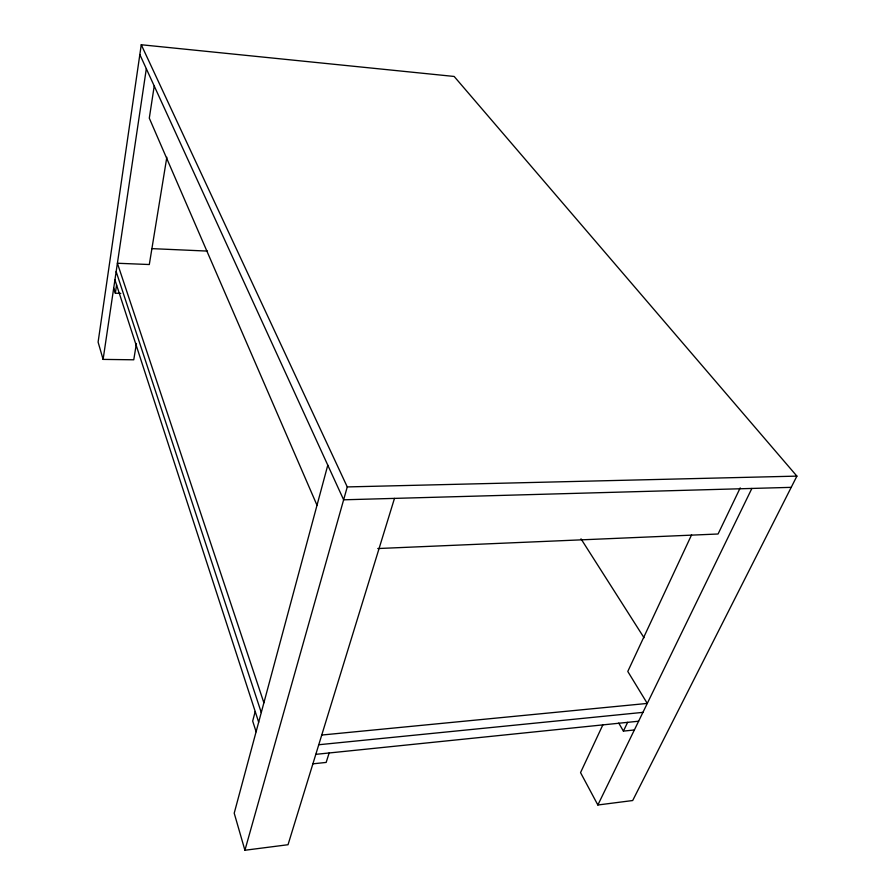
<?xml version="1.0" encoding="UTF-8"?>
<svg xmlns="http://www.w3.org/2000/svg" width="895" height="895" viewBox="0 0 895 895"><rect width="100%" height="100%" fill="white"/><g stroke="black" fill="none" stroke-linecap="round" stroke-linejoin="round"><path stroke-width="1.34" d="M602.984 724.581L580.542 772.609L597.86 804.997L632.687 800.533L796.897 476.118L454.157 76.455L141.265 44.75L98.103 342.114L103.104 359.398L133.758 359.79L136.42 343.479M103.104 359.398L146.321 68.747M120.803 293.381L115.343 293.213L116.574 284.968M154.208 86.099L149.297 118.174L317.076 505.406M166.828 157.263L149.308 264.528L117.402 263.253L263.891 702.788M255.209 711.525L252.681 721.057L256.104 731.752M327.783 465.176L234.21 813.186L244.917 850.25L288.033 844.723L394.482 498.392M244.917 850.25L347.26 486.925L141.265 44.75M329.147 752.975L326.16 762.428L312.903 763.827M691.589 534.852L627.787 671.451L647.275 703.425L321.752 735.041M634.365 729.962L623.412 731.114L627.63 722.332M740.221 487.887L718.07 534.002L377.768 548.545M597.86 804.997L751.878 488.435M315.812 754.34L638.627 721.213M318.765 744.741L642.934 712.364M791.214 487.35L343.635 499.802L139.844 54.584M347.26 486.925L796.897 476.118M151.714 248.62L207.483 251.092M580.989 538.824L644.02 637.743M618.747 723.082L623.412 731.114M116.16 271.599L261.273 712.543M114.929 279.878L258.677 722.198M113.699 288.1L115.343 293.213"/></g></svg>
